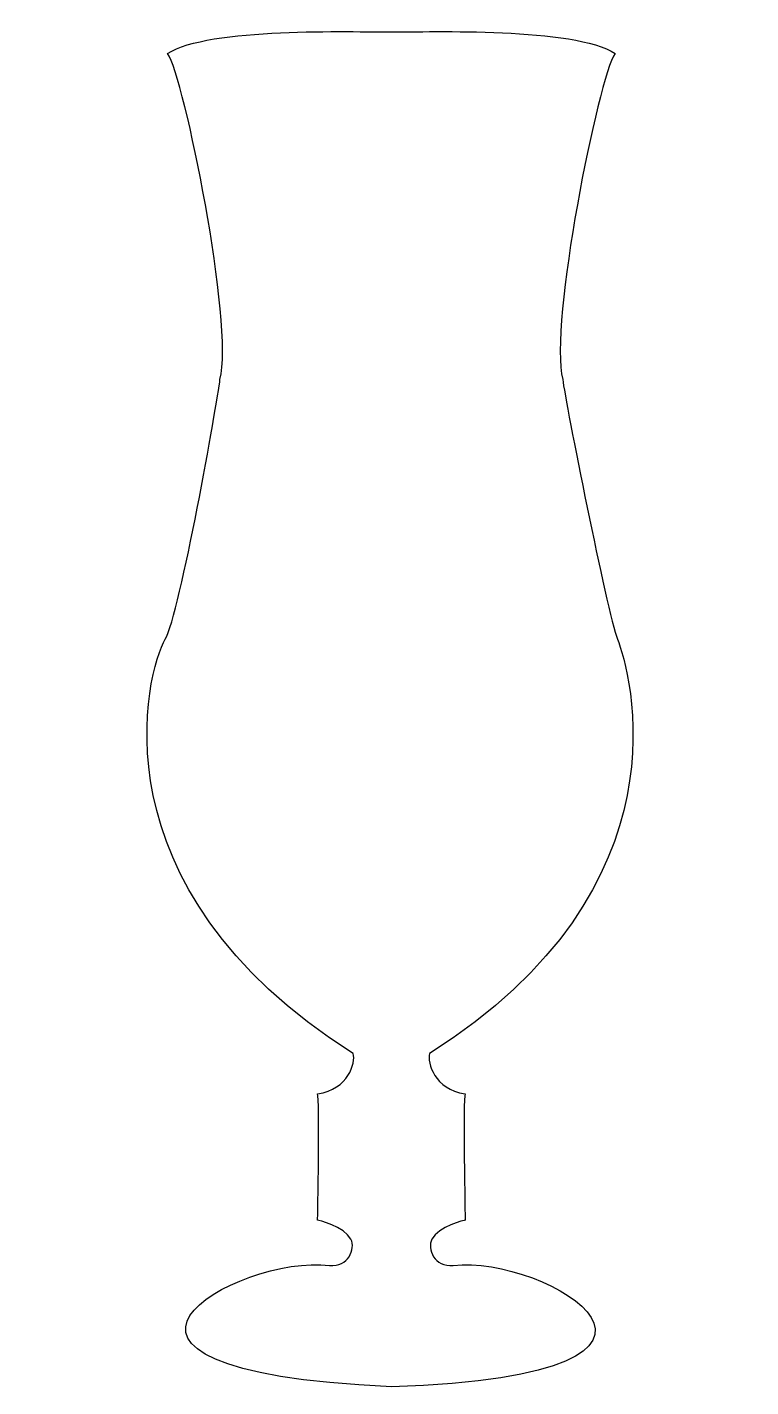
# Model space of a CAD drawing. Header units: centimetres. Extents: x -4 to 4, y -7.5 to 7.6.
import ezdxf

# ---------------------------------------------------------------- set-up
doc = ezdxf.new("R2010")
doc.units = ezdxf.units.CM
doc.header["$MEASUREMENT"] = 0
doc.layers.add('Camada 1', color=7, linetype='Continuous')

msp = doc.modelspace()

# ---------------------------------------------------------------- linework, layer by layer
at = {"layer": 'Camada 1'}
msp.add_open_spline([(0.0156, -7.52927), (4.01081, -7.39698), (1.70975, -6.05411), (0.70352, -6.17989), (0.70352, -6.17989), (0.49185, -6.20635), (0.41248, -5.99468), (0.46539, -5.88885), (0.46539, -5.88885), (0.53664, -5.74629), (0.83581, -5.67718), (0.83581, -5.67718), (0.83581, -5.67718), (0.83581, -5.67718), (0.80935, -4.30135), (0.83581, -4.27489), (0.83581, -4.27489), (0.49185, -4.22197), (0.41248, -3.93093), (0.43893, -3.8251), (0.43893, -3.8251), (3.37581, -1.97302), (2.66291, 0.43321), (2.52914, 0.77865), (2.52914, 0.77865), (2.41407, 1.07575), (1.94706, 3.42448), (1.9206, 3.66261), (1.9206, 3.66261), (1.76185, 4.27115), (2.31748, 7.02282), (2.50268, 7.2874), (2.50268, 7.2874), (2.05289, 7.57844), (0.43893, 7.52553), (0.0156, 7.52553), (0.0156, 7.52553), (-0.40773, 7.52553), (-2.02169, 7.57845), (-2.47148, 7.2874), (-2.47148, 7.2874), (-2.28627, 7.02282), (-1.73065, 4.27115), (-1.8894, 3.66261), (-1.8894, 3.66261), (-1.91586, 3.42448), (-2.33575, 1.05287), (-2.49794, 0.77865), (-2.49794, 0.77865), (-2.70225, 0.43321), (-3.34461, -1.97302), (-0.40773, -3.8251), (-0.40773, -3.8251), (-0.38127, -3.93093), (-0.46065, -4.22198), (-0.80461, -4.27489), (-0.80461, -4.27489), (-0.77815, -4.30135), (-0.80461, -5.67718), (-0.80461, -5.67718), (-0.80461, -5.67718), (-0.80461, -5.67718), (-0.50547, -5.74629), (-0.43419, -5.88885), (-0.43419, -5.88885), (-0.38127, -5.99468), (-0.46065, -6.20635), (-0.67232, -6.17989), (-0.67232, -6.17989), (-1.67858, -6.05412), (-4.03253, -7.34407), (0.0156, -7.52927)], degree=3, knots=[0, 0, 0, 0, 0.05263158, 0.05263158, 0.05263158, 0.05263158, 0.10526316, 0.10526316, 0.10526316, 0.10526316, 0.15789474, 0.15789474, 0.15789474, 0.15789474, 0.21052632, 0.21052632, 0.21052632, 0.21052632, 0.26315789, 0.26315789, 0.26315789, 0.26315789, 0.31578947, 0.31578947, 0.31578947, 0.31578947, 0.36842105, 0.36842105, 0.36842105, 0.36842105, 0.42105263, 0.42105263, 0.42105263, 0.42105263, 0.47368421, 0.47368421, 0.47368421, 0.47368421, 0.52631579, 0.52631579, 0.52631579, 0.52631579, 0.57894737, 0.57894737, 0.57894737, 0.57894737, 0.63157895, 0.63157895, 0.63157895, 0.63157895, 0.68421053, 0.68421053, 0.68421053, 0.68421053, 0.73684211, 0.73684211, 0.73684211, 0.73684211, 0.78947368, 0.78947368, 0.78947368, 0.78947368, 0.84210526, 0.84210526, 0.84210526, 0.84210526, 0.89473684, 0.89473684, 0.89473684, 0.89473684, 1, 1, 1, 1], dxfattribs=at)

doc.saveas('drawing.dxf')
